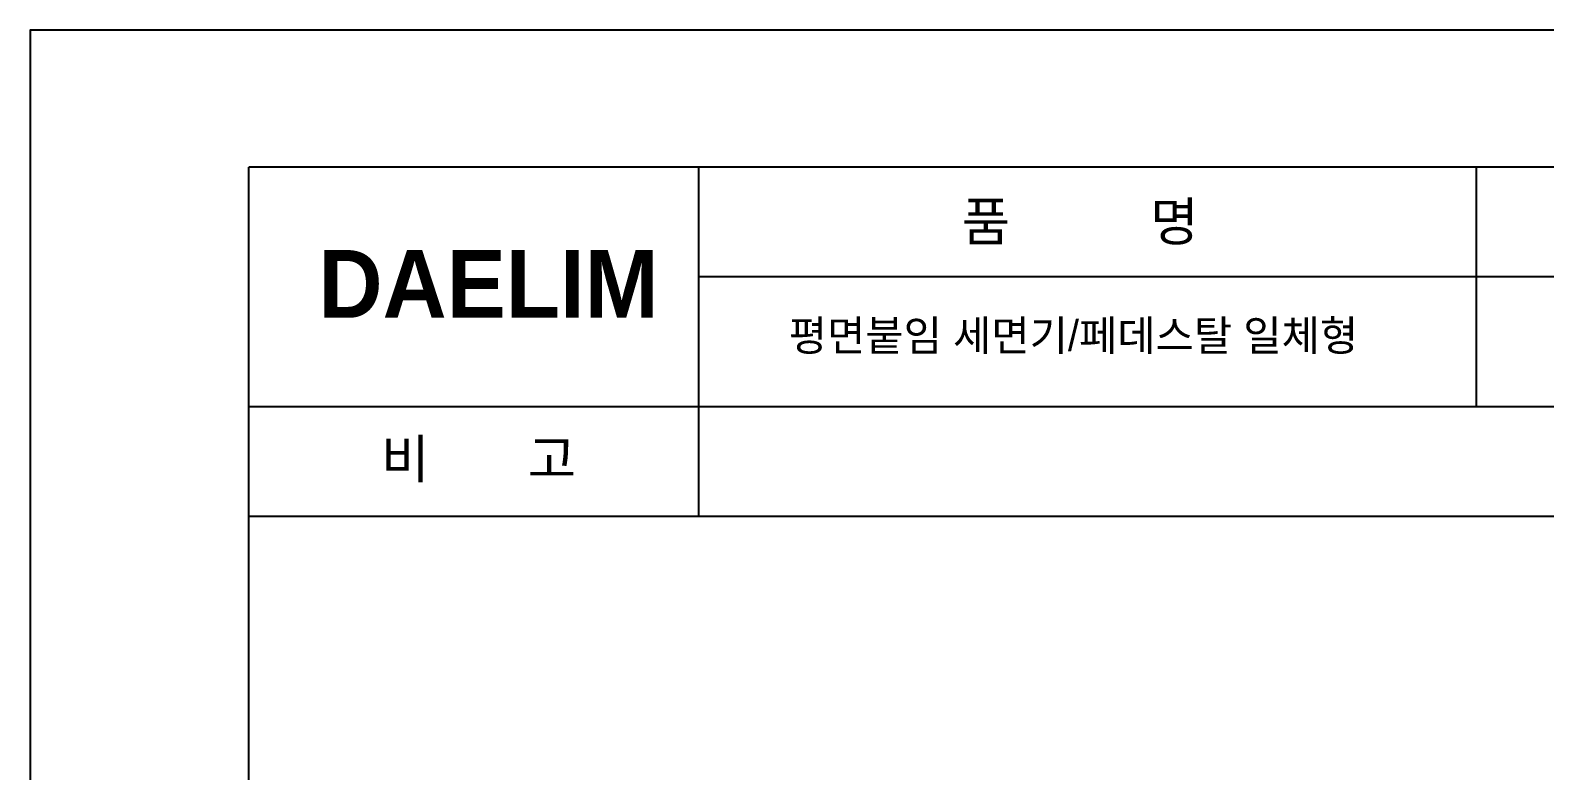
# Model space of a CAD drawing. Extents: x 66660 to 69085, y 58077 to 61507.
# Drawn here: x 66660 to 67987, y 60858 to 61507 of the extents above; entities that cross this region are included whole.
import ezdxf

# ---------------------------------------------------------------- set-up
doc = ezdxf.new("R2010")
doc.units = 0
doc.header["$MEASUREMENT"] = 0
doc.layers.add('Dim', color=4, linetype='CONTINUOUS')
doc.layers.add('YA', color=7, linetype='CONTINUOUS')
doc.styles.add('h', font='', dxfattribs={"height": 30})
doc.styles.add('스타일1', font='txt.shx', dxfattribs={"bigfont": 'ghs.shx'})
doc.styles.get('h').set_extended_font_data('Haansoft Batang')

msp = doc.modelspace()

# ---------------------------------------------------------------- linework, layer by layer
at = {"layer": 'YA', "color": 7}
for p, q in [((68927.3, 61387), (66851.3, 61387)), ((66851.3, 60316.8), (66851.3, 61387)), ((67245.8, 61081), (67245.8, 61387)), ((67927.3, 61176.6), (67927.3, 61386.6)), ((68927.3, 61291), (67245.8, 61291)), ((68927.3, 61177), (66851.3, 61177)), ((68927.3, 61177), (66851.3, 61177)), ((68927.3, 61081), (66851.3, 61081)), ((68927.3, 61081), (66851.3, 61081))]:
    msp.add_line(p, q, dxfattribs=at)
at = {"layer": 'YA', "color": 0}
msp.add_lwpolyline([(66659.9, 58076.5), (69085.4, 58076.5), (69085.4, 61506.9), (66659.9, 61506.9)], close=True, dxfattribs=at)

# ---------------------------------------------------------------- texts
at = {"layer": 'Dim', "color": 0, "char_height": 33.819, "attachment_point": 1, "style": '스타일1'}
for s, insert in [('{\\fGulim|b0|i0|c129|p50;품          명}', (67476.1, 61356.3)), ('{\\fGulim|b0|i0|c129|p50;비       고}', (66967.3, 61148.4))]:
    msp.add_mtext(s, dxfattribs=dict(at, insert=insert))
at = {"layer": 'Dim', "color": 0, "insert": (67324.6, 61252.8), "char_height": 26.746, "width": 561.584, "attachment_point": 1, "style": '스타일1'}
msp.add_mtext('{\\fGulim|b0|i0|c129|p50;평면붙임 세면기/페데스탈 일체형}', dxfattribs=at)
at = {"layer": 'YA', "color": 7, "insert": (66912.5, 61314.4), "char_height": 59.437, "width": 290.871, "attachment_point": 1, "style": 'h'}
msp.add_mtext('{\\fHYGraphic-Medium|b1|i0|c129|p18;DAELIM}', dxfattribs=at)

doc.saveas('drawing.dxf')
